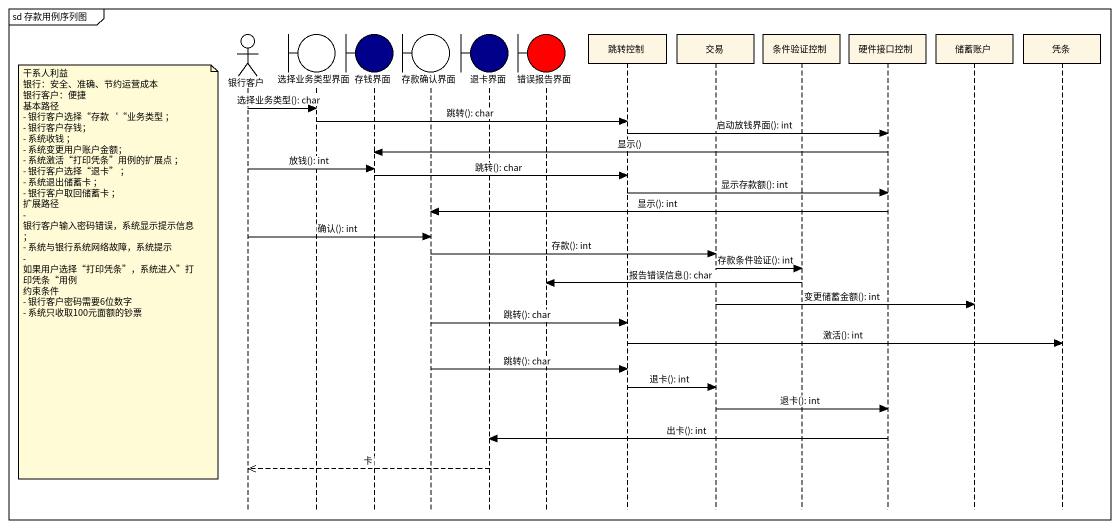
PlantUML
@startuml
mainframe sd 存款用例序列图
hide footbox
actor 银行客户
boundary 选择业务类型界面
boundary 存钱界面 #00008B
boundary 存款确认界面
boundary 退卡界面 #00008B
boundary 错误报告界面 #FF0000
participant 跳转控制
participant 交易
participant 条件验证控制
participant 硬件接口控制
participant 储蓄账户
participant 凭条

银行客户 -> 选择业务类型界面 : 选择业务类型(): char
选择业务类型界面 -> 跳转控制 : 跳转(): char
跳转控制 -> 硬件接口控制 : 启动放钱界面(): int
硬件接口控制 -> 存钱界面 : 显示()
银行客户 -> 存钱界面 : 放钱(): int
存钱界面 -> 跳转控制 : 跳转(): char
跳转控制 -> 硬件接口控制 : 显示存款额(): int
硬件接口控制 -> 存款确认界面 : 显示(): int
银行客户 -> 存款确认界面 : 确认(): int
存款确认界面 -> 交易 : 存款(): int
交易 -> 条件验证控制 : 存款条件验证(): int
note left of 银行客户
  干系人利益
  银行：安全、准确、节约运营成本
  银行客户：便捷
  基本路径
  - 银行客户选择“存款‘“业务类型 ；
  - 银行客户存钱；
  - 系统收钱 ；
  - 系统变更用户账户金额；
  - 系统激活“打印凭条”用例的扩展点 ；
  - 银行客户选择“退卡” ；
  - 系统退出储蓄卡 ；
  - 银行客户取回储蓄卡 ；
  扩展路径
  - 银行客户输入密码错误，系统显示提示信息；
  - 系统与银行系统网络故障，系统提示
  - 如果用户选择“打印凭条”，系统进入”打印凭条“用例
  约束条件
  - 银行客户密码需要6位数字
  - 系统只收取100元面额的钞票
end note
条件验证控制 -> 错误报告界面 : 报告错误信息(): char
交易 -> 储蓄账户 : 变更储蓄金额(): int
存款确认界面 -> 跳转控制 : 跳转(): char
跳转控制 -> 凭条 : 激活(): int
存款确认界面 -> 跳转控制 : 跳转(): char
跳转控制 -> 交易 : 退卡(): int
交易 -> 硬件接口控制 : 退卡(): int
硬件接口控制 -> 退卡界面 : 出卡(): int
退卡界面 -->> 银行客户 : 卡
@enduml
